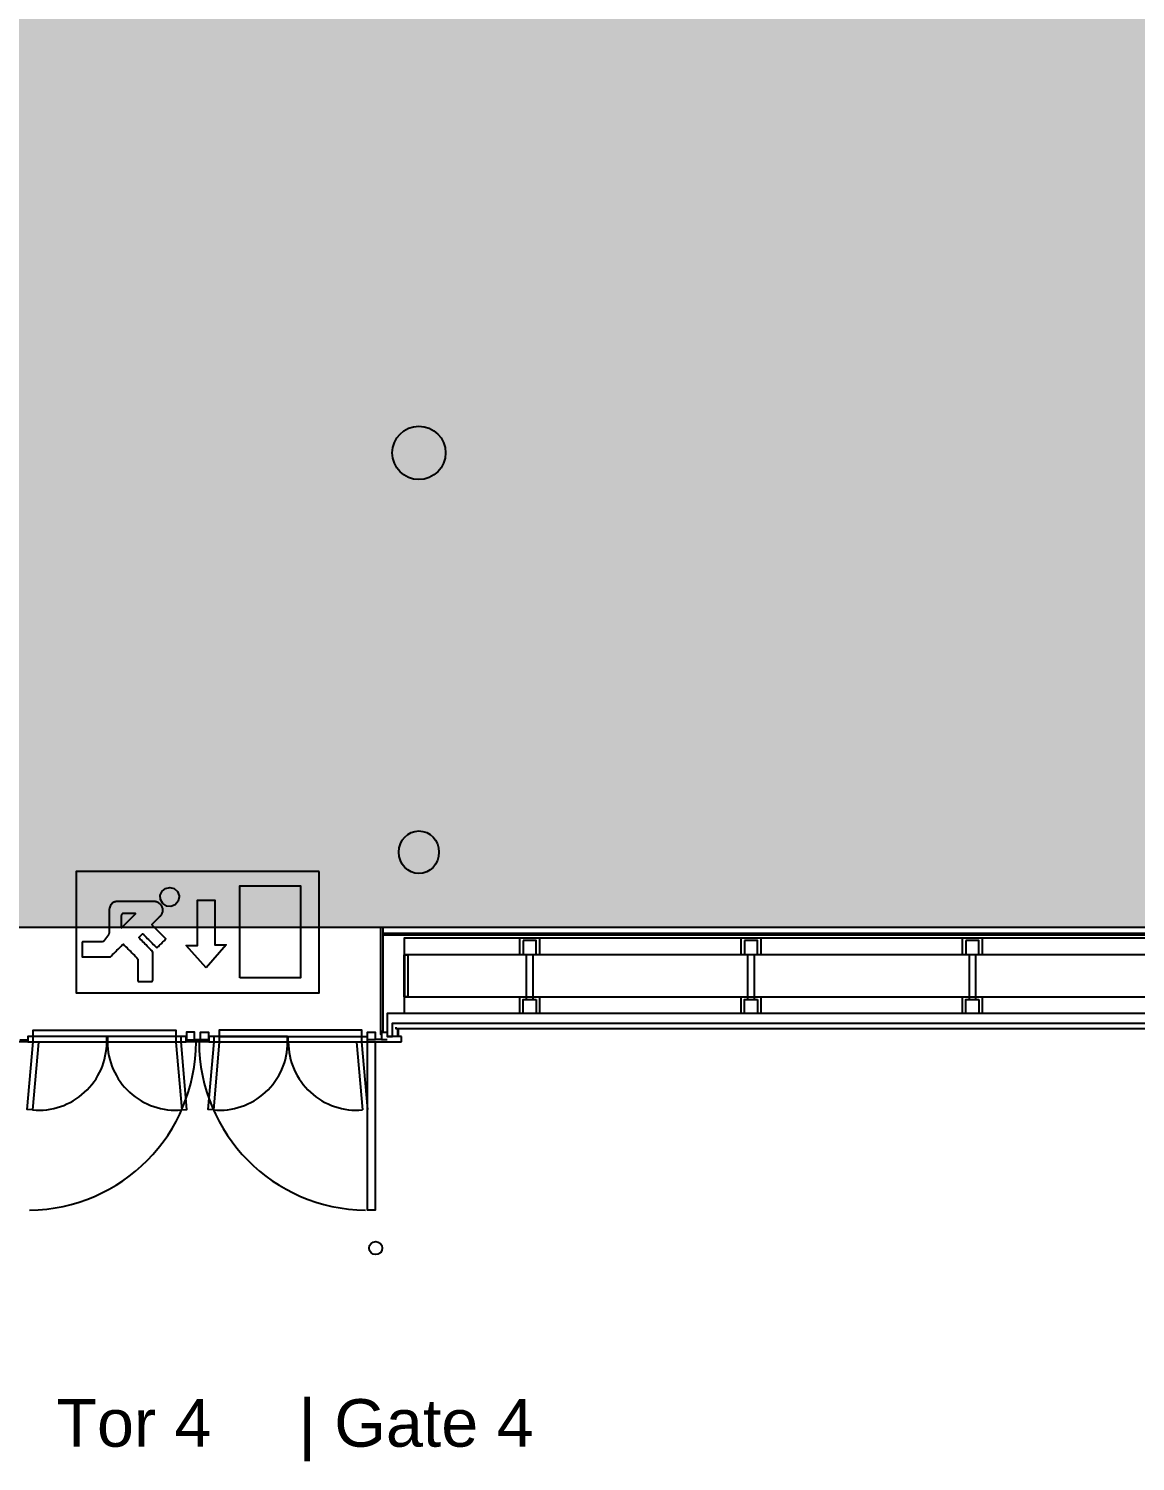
# Model space of a CAD drawing. Header units: metres. Extents: x 19 to 194, y 62 to 154.
# Drawn here: x 70.92 to 87.8, y 61.67 to 83.52 of the extents above; entities that cross this region are included whole.
import ezdxf

# ---------------------------------------------------------------- set-up
doc = ezdxf.new("R2010")
doc.units = ezdxf.units.M
doc.header["$MEASUREMENT"] = 0
doc.layers.add('ALL', color=7, linetype='Continuous')
doc.layers.add('ALL4', color=7, linetype='Continuous')
doc.styles.add('Arial', font='Arial.ttf')

msp = doc.modelspace()

# ---------------------------------------------------------------- hatches: boundary and pattern name
at = {"layer": 'ALL4', "lineweight": 0, "true_color": 0xe6e6e6, "transparency": 33554687}
h = msp.add_hatch(color=254, dxfattribs=at)
h.dxf.hatch_style = 1
h.paths.add_polyline_path([(181.2945, 128.8704), (187.0549, 128.8704), (187.0549, 139.3912), (29.3495, 139.4008), (29.3495, 127.8507), (32.7796, 127.8507), (32.7295, 82.9907), (29.3495, 82.9907), (29.3495, 69.8204), (187.0545, 69.8204), (187.0545, 83.1151), (181.2945, 83.1151)])

# ---------------------------------------------------------------- linework, layer by layer
at = {"layer": 'ALL', "color": 4, "lineweight": 25}
for points in [[(75.3524, 70.6671), (71.6494, 70.6671), (71.6494, 68.8156), (75.3524, 68.8156)], [(73.2205, 70.2792), (73.2053, 70.2144), (73.1586, 70.1598), (73.0944, 70.1346), (73.03, 70.1402), (72.9697, 70.1776), (72.9342, 70.2388), (72.9307, 70.3044), (72.9587, 70.3681), (73.0113, 70.4108), (73.0789, 70.4251), (73.1451, 70.407), (73.1955, 70.3609), (73.2195, 70.2959)], [(74.1444, 69.0489), (74.1444, 70.4476), (75.071, 70.4476), (75.071, 69.0489)], [(72.8802, 69.5021), (72.8802, 69.5021), (72.8918, 69.5137), (72.9034, 69.5253), (72.915, 69.5369), (72.9266, 69.5485), (72.9381, 69.5601), (72.9497, 69.5717), (72.9613, 69.5833), (72.9729, 69.5949), (72.9845, 69.6065), (72.9961, 69.6181), (73.0077, 69.6296), (73.0157, 69.642), (72.9974, 69.6603), (72.9791, 69.6786), (72.9608, 69.6969), (72.9426, 69.7152), (72.9243, 69.7335), (72.906, 69.7518), (72.8877, 69.77), (72.8694, 69.7883), (72.8511, 69.8066), (72.8328, 69.8249), (72.8145, 69.8432), (72.8035, 69.8599), (72.8152, 69.8716), (72.827, 69.8834), (72.8387, 69.8951), (72.8504, 69.9069), (72.8622, 69.9186), (72.8739, 69.9304), (72.8857, 69.9421), (72.8974, 69.9539), (72.9092, 69.9656), (72.9209, 69.9773), (72.9327, 69.9891), (72.9424, 69.9991), (72.9484, 70.0066), (72.9538, 70.0147), (72.9587, 70.0234), (72.9629, 70.0326), (72.9663, 70.0424), (72.969, 70.0524), (72.9707, 70.0628), (72.9716, 70.0733), (72.9715, 70.0838), (72.9705, 70.0942), (72.9686, 70.1044), (72.9659, 70.1143), (72.9625, 70.1238), (72.9583, 70.1327), (72.9535, 70.1412), (72.9482, 70.149), (72.9414, 70.158), (72.9338, 70.1667), (72.9254, 70.1747), (72.9162, 70.1821), (72.9065, 70.1887), (72.8961, 70.1944), (72.8854, 70.1992), (72.8743, 70.2031), (72.8631, 70.206), (72.8518, 70.2079), (72.8337, 70.2088), (72.7853, 70.2088), (72.7369, 70.2088), (72.6886, 70.2088), (72.6402, 70.2088), (72.5918, 70.2088), (72.5435, 70.2088), (72.4951, 70.2088), (72.4467, 70.2088), (72.3984, 70.2088), (72.35, 70.2088), (72.3016, 70.2088), (72.2654, 70.2088), (72.2568, 70.2082), (72.2481, 70.2069), (72.2395, 70.2049), (72.231, 70.2021), (72.2227, 70.1985), (72.2148, 70.1943), (72.2073, 70.1895), (72.2002, 70.184), (72.1938, 70.178), (72.1879, 70.1716), (72.1815, 70.1634), (72.1733, 70.1508), (72.1662, 70.1375), (72.1602, 70.1236), (72.1554, 70.1094), (72.1532, 70.087), (72.1532, 70.0547), (72.1532, 70.0224), (72.1532, 69.9901), (72.1532, 69.9579), (72.1532, 69.9256), (72.1532, 69.8933), (72.1532, 69.861), (72.1532, 69.8287), (72.1532, 69.7964), (72.1532, 69.7641), (72.1532, 69.7318), (72.149, 69.7119), (72.1413, 69.7017), (72.1337, 69.6915), (72.126, 69.6813), (72.1184, 69.6711), (72.1108, 69.6609), (72.1031, 69.6508), (72.0955, 69.6406), (72.0878, 69.6304), (72.0802, 69.6202), (72.0726, 69.61), (72.0649, 69.5998), (72.0439, 69.5966), (72.0167, 69.5966), (71.9894, 69.5966), (71.9621, 69.5966), (71.9348, 69.5966), (71.9076, 69.5966), (71.8803, 69.5966), (71.853, 69.5966), (71.8258, 69.5966), (71.7985, 69.5966), (71.7712, 69.5966), (71.7439, 69.5966), (71.7385, 69.5811), (71.7385, 69.5618), (71.7385, 69.5425), (71.7385, 69.5232), (71.7385, 69.5039), (71.7385, 69.4845), (71.7385, 69.4652), (71.7385, 69.4459), (71.7385, 69.4266), (71.7385, 69.4073), (71.7385, 69.388), (71.7385, 69.3687), (71.7721, 69.3671), (71.8086, 69.3671), (71.8452, 69.3671), (71.8817, 69.3671), (71.9182, 69.3671), (71.9547, 69.3671), (71.9913, 69.3671), (72.0278, 69.3671), (72.0643, 69.3671), (72.1009, 69.3671), (72.1374, 69.3671), (72.1731, 69.3678), (72.1895, 69.3841), (72.2058, 69.4005), (72.2222, 69.4168), (72.2385, 69.4332), (72.2549, 69.4495), (72.2712, 69.4659), (72.2876, 69.4822), (72.3039, 69.4986), (72.3203, 69.515), (72.3366, 69.5313), (72.353, 69.5477), (72.3697, 69.5584), (72.3883, 69.5398), (72.4069, 69.5212), (72.4255, 69.5026), (72.4441, 69.484), (72.4627, 69.4654), (72.4813, 69.4468), (72.4999, 69.4282), (72.5185, 69.4096), (72.5371, 69.391), (72.5557, 69.3724), (72.5743, 69.3538), (72.5877, 69.3322), (72.5877, 69.3028), (72.5877, 69.2735), (72.5877, 69.2442), (72.5877, 69.2148), (72.5877, 69.1855), (72.5877, 69.1562), (72.5877, 69.1268), (72.5877, 69.0975), (72.5877, 69.0682), (72.5877, 69.0388), (72.5877, 69.0095), (72.5955, 68.9919), (72.6148, 68.9919), (72.6341, 68.9919), (72.6534, 68.9919), (72.6727, 68.9919), (72.692, 68.9919), (72.7113, 68.9919), (72.7306, 68.9919), (72.75, 68.9919), (72.7693, 68.9919), (72.7886, 68.9919), (72.8079, 68.9919), (72.8172, 69.0117), (72.8172, 69.0499), (72.8172, 69.0881), (72.8172, 69.1263), (72.8172, 69.1645), (72.8172, 69.2027), (72.8172, 69.2409), (72.8172, 69.2791), (72.8172, 69.3173), (72.8172, 69.3555), (72.8172, 69.3936), (72.8172, 69.4318), (72.8056, 69.4571), (72.7876, 69.4751), (72.7696, 69.4931), (72.7516, 69.5112), (72.7336, 69.5292), (72.7156, 69.5472), (72.6975, 69.5652), (72.6795, 69.5832), (72.6615, 69.6012), (72.6435, 69.6192), (72.6255, 69.6373), (72.6075, 69.6553), (72.607, 69.6634), (72.612, 69.6684), (72.617, 69.6735), (72.6221, 69.6785), (72.6271, 69.6835), (72.6321, 69.6886), (72.6372, 69.6936), (72.6422, 69.6986), (72.6472, 69.7037), (72.6523, 69.7087), (72.6573, 69.7137), (72.6623, 69.7188), (72.679, 69.7033), (72.6973, 69.685), (72.7156, 69.6667), (72.7339, 69.6484), (72.7522, 69.6301), (72.7705, 69.6119), (72.7888, 69.5936), (72.807, 69.5753), (72.8253, 69.557), (72.8436, 69.5387), (72.8619, 69.5204)], [(73.6332, 69.1993), (73.3277, 69.5388), (73.5005, 69.539), (73.4997, 70.2302), (73.7638, 70.2311), (73.7653, 69.5501), (73.9381, 69.5503)], [(72.3337, 69.8019), (72.3337, 69.8019), (72.3519, 69.8201), (72.37, 69.8382), (72.3882, 69.8564), (72.4063, 69.8745), (72.4245, 69.8927), (72.4426, 69.9109), (72.4608, 69.929), (72.479, 69.9472), (72.4971, 69.9653), (72.5153, 69.9835), (72.5334, 70.0016), (72.5516, 70.0198), (72.5518, 70.0283), (72.5363, 70.0283), (72.5208, 70.0283), (72.5053, 70.0283), (72.4898, 70.0283), (72.4743, 70.0283), (72.4588, 70.0283), (72.4433, 70.0283), (72.4278, 70.0283), (72.4123, 70.0283), (72.3967, 70.0283), (72.3812, 70.0283), (72.3666, 70.0283), (72.3648, 70.0282), (72.363, 70.028), (72.3611, 70.0276), (72.3593, 70.0271), (72.3576, 70.0264), (72.3559, 70.0256), (72.3543, 70.0247), (72.3527, 70.0236), (72.3513, 70.0224), (72.35, 70.0211), (72.3488, 70.0198), (72.3459, 70.0159), (72.3418, 70.0093), (72.3381, 70.0024), (72.3351, 69.9952), (72.3337, 69.9842), (72.3337, 69.969), (72.3337, 69.9538), (72.3337, 69.9386), (72.3337, 69.9234), (72.3337, 69.9082), (72.3337, 69.8931), (72.3337, 69.8779), (72.3337, 69.8627), (72.3337, 69.8475), (72.3337, 69.8323), (72.3337, 69.8171)]]:
    msp.add_lwpolyline(points, close=True, dxfattribs=at)
at = {"layer": 'ALL', "color": 18, "lineweight": 25, "true_color": 0x000000}
for points in [[(76.3249, 69.8201), (76.3249, 68.2301), (76.2949, 68.2301), (76.2949, 69.8201)], [(76.6499, 69.4002), (104.0999, 69.4001), (104.0999, 69.6501), (76.6499, 69.6502)], [(78.4624, 69.6152), (78.4624, 69.4002), (78.6624, 69.4002), (78.6624, 69.6152)], [(81.8374, 69.6152), (81.8374, 69.4002), (82.0374, 69.4002), (82.0374, 69.6152)], [(85.2124, 69.6152), (85.2124, 69.4002), (85.4124, 69.4002), (85.4124, 69.6152)], [(76.6549, 69.3952), (76.6549, 68.7552), (76.6499, 68.7552), (76.6499, 69.3952)], [(76.7049, 69.3952), (76.7049, 68.7552), (76.6549, 68.7552), (76.6549, 69.3952)], [(78.6624, 68.7152), (78.6624, 68.5002), (78.4624, 68.5002), (78.4624, 68.7152)], [(82.0374, 68.7152), (82.0374, 68.5002), (81.8374, 68.5002), (81.8374, 68.7152)], [(85.4124, 68.7152), (85.4124, 68.5002), (85.2124, 68.5002), (85.2124, 68.7152)], [(104.3599, 68.1501), (104.3599, 68.5001), (76.3899, 68.5002), (76.3899, 68.1501), (76.4699, 68.1501), (76.4699, 68.3551), (104.2799, 68.3551), (104.2799, 68.1501)], [(73.4524, 68.1002), (73.4524, 68.2202), (73.3324, 68.2202), (73.3324, 68.1002)], [(73.5474, 68.1002), (73.5474, 68.2202), (73.6674, 68.2202), (73.6674, 68.1002)], [(76.3019, 68.2302), (76.3019, 68.1802), (76.2949, 68.1802), (76.2949, 68.2302)], [(76.5549, 68.1552), (76.5549, 68.2652), (76.5599, 68.2652), (76.5599, 68.1552)]]:
    msp.add_lwpolyline(points, close=True, dxfattribs=at)
for points in [[(104.4249, 69.72), (76.3249, 69.7201)], [(76.3249, 69.7001), (104.4249, 69.7001)], [(78.4124, 69.4002), (78.4124, 69.6502)], [(78.7124, 69.6502), (78.7124, 69.4002)], [(81.7874, 69.4002), (81.7874, 69.6502)], [(82.0874, 69.6502), (82.0874, 69.4002)], [(85.1624, 69.4001), (85.1624, 69.6501)], [(85.4624, 69.6501), (85.4624, 69.4001)], [(78.5124, 69.4002), (78.5124, 68.7152)], [(78.6124, 69.4002), (78.6124, 68.7152)], [(81.8874, 69.4002), (81.8874, 68.7152)], [(81.9874, 69.4002), (81.9874, 68.7152)], [(85.2624, 69.4002), (85.2624, 68.7152)], [(85.3624, 69.4002), (85.3624, 68.7152)], [(104.0999, 68.5001), (104.0999, 68.7501), (76.6499, 68.7502), (76.6499, 68.5002)], [(78.4124, 68.5002), (78.4124, 68.7502)], [(78.7124, 68.7502), (78.7124, 68.5002)], [(81.7874, 68.5002), (81.7874, 68.7502)], [(82.0874, 68.7502), (82.0874, 68.5002)], [(85.1624, 68.5001), (85.1624, 68.7501)], [(85.4624, 68.7501), (85.4624, 68.5001)], [(71.0742, 68.0632), (70.9841, 67.0325), (70.9043, 67.0394), (70.9945, 68.0702), (70.9945, 68.2502), (73.1678, 68.2502), (73.1678, 68.0702)], [(76.0955, 67.0394), (76.0053, 68.0702), (76.0053, 68.2502), (73.832, 68.2502), (73.832, 68.0702)], [(76.0899, 68.1002), (76.0899, 68.2202), (76.2099, 68.2202), (76.2099, 68.1002), (76.0849, 68.1002)], [(76.3899, 68.1002), (76.3099, 68.1002), (76.3099, 68.2202), (76.3899, 68.2202)], [(104.2199, 68.2951), (104.2199, 68.2701), (76.5299, 68.2702), (76.5299, 68.2952)], [(70.7899, 68.1002), (70.9149, 68.1002), (70.9149, 68.0702), (72.1162, 68.0702), (72.1161, 68.1502), (72.1261, 68.1502), (72.1262, 68.0702), (72.1162, 68.0702), (72.1161, 68.1502), (70.9149, 68.1502), (70.9149, 68.0702), (70.3899, 68.0702), (70.3899, 68.1502), (70.6099, 68.1502)], [(73.3271, 68.1502), (70.9945, 68.1502)], [(73.6727, 68.0702), (74.8737, 68.0702), (74.8737, 68.1502), (73.6727, 68.1502), (73.6727, 68.0702), (73.3272, 68.0702), (73.3272, 68.1502), (72.1262, 68.1502), (72.1262, 68.0702), (73.3272, 68.0702)], [(73.1681, 68.0632), (73.2589, 67.0325), (73.338, 67.0395), (73.2478, 68.0702), (73.2478, 68.1502)], [(73.4524, 68.1072), (73.5474, 68.1072)], [(73.8318, 68.0632), (73.741, 67.0325), (73.6619, 67.0395), (73.7521, 68.0702), (73.7521, 68.1502)], [(73.832, 68.1502), (76.0849, 68.1502)], [(74.8737, 68.0702), (76.0849, 68.0702)], [(74.8837, 68.0702), (74.8837, 68.1502)], [(74.8837, 68.1502), (76.0849, 68.1502)], [(75.9256, 68.0632), (76.0158, 67.0325)], [(76.0849, 68.1502), (76.0849, 68.0702)], [(76.0849, 68.0702), (76.6099, 68.0702)], [(76.2099, 68.0702), (76.2099, 65.5034), (76.0899, 65.5034), (76.0899, 68.0702)], [(76.3099, 68.1072), (76.2099, 68.1072)], [(76.6099, 68.1502), (76.3899, 68.1502)], [(76.6099, 68.0702), (76.6099, 68.1502)]]:
    msp.add_lwpolyline(points, dxfattribs=at)
for centre, radius in [((76.8749, 77.0502), 0.4065), ((76.2163, 64.9263), 0.1)]:
    msp.add_circle(centre, radius, dxfattribs=at)
for centre, radius, start, end in [((70.9099, 68.0702), 2.5668, -89.33022, 0.00011), ((71.0748, 68.0699), 1.0414, -94.999, 0.01596), ((73.1678, 68.0702), 1.0417, -179.9992, -85.01733), ((76.0899, 68.0702), 2.5668, -179.99989, -90.66956), ((73.832, 68.0702), 1.0417, -94.98245, -0.00059), ((75.9251, 68.0699), 1.0414, 179.98426, -85.00078)]:
    msp.add_arc(centre, radius, start, end, dxfattribs=at)
msp.add_ellipse((76.875, 70.9612), major_axis=(0, 0.3255), ratio=0.9369521, dxfattribs=at)
at = {"layer": 'ALL4', "color": 254, "lineweight": 0, "true_color": 0xe6e6e6, "transparency": 33554687}
msp.add_lwpolyline([(181.2945, 128.8704), (187.0549, 128.8704), (187.0549, 139.3912), (29.3495, 139.4008), (29.3495, 127.8507), (32.7796, 127.8507), (32.7295, 82.9907), (29.3495, 82.9907), (29.3495, 69.8204), (187.0545, 69.8204), (187.0545, 83.1151), (181.2945, 83.1151)], close=True, dxfattribs=at)
at = {"layer": 'ALL4', "color": 254, "lineweight": 25, "true_color": 0xe6e6e6}
msp.add_lwpolyline([(181.2945, 128.8704), (187.0549, 128.8704), (187.0549, 139.3912), (29.3495, 139.4008), (29.3495, 127.8507), (32.7796, 127.8507), (32.7295, 82.9907), (29.3495, 82.9907), (29.3495, 69.8204), (187.0545, 69.8204), (187.0545, 83.1151), (181.2945, 83.1151)], close=True, dxfattribs=at)
at = {"layer": 'ALL4', "color": 4, "lineweight": 25}
for points in [[(75.3524, 70.6671), (71.6494, 70.6671), (71.6494, 68.8156), (75.3524, 68.8156)], [(73.2205, 70.2792), (73.2053, 70.2144), (73.1586, 70.1598), (73.0944, 70.1346), (73.03, 70.1402), (72.9697, 70.1776), (72.9342, 70.2388), (72.9307, 70.3044), (72.9587, 70.3681), (73.0113, 70.4108), (73.0789, 70.4251), (73.1451, 70.407), (73.1955, 70.3609), (73.2195, 70.2959)], [(74.1444, 69.0489), (74.1444, 70.4476), (75.071, 70.4476), (75.071, 69.0489)], [(72.8802, 69.5021), (72.8802, 69.5021), (72.8918, 69.5137), (72.9034, 69.5253), (72.915, 69.5369), (72.9266, 69.5485), (72.9381, 69.5601), (72.9497, 69.5717), (72.9613, 69.5833), (72.9729, 69.5949), (72.9845, 69.6065), (72.9961, 69.6181), (73.0077, 69.6296), (73.0157, 69.642), (72.9974, 69.6603), (72.9791, 69.6786), (72.9608, 69.6969), (72.9426, 69.7152), (72.9243, 69.7335), (72.906, 69.7518), (72.8877, 69.77), (72.8694, 69.7883), (72.8511, 69.8066), (72.8328, 69.8249), (72.8145, 69.8432), (72.8035, 69.8599), (72.8152, 69.8716), (72.827, 69.8834), (72.8387, 69.8951), (72.8504, 69.9069), (72.8622, 69.9186), (72.8739, 69.9304), (72.8857, 69.9421), (72.8974, 69.9539), (72.9092, 69.9656), (72.9209, 69.9773), (72.9327, 69.9891), (72.9424, 69.9991), (72.9484, 70.0066), (72.9538, 70.0147), (72.9587, 70.0234), (72.9629, 70.0326), (72.9663, 70.0424), (72.969, 70.0524), (72.9707, 70.0628), (72.9716, 70.0733), (72.9715, 70.0838), (72.9705, 70.0942), (72.9686, 70.1044), (72.9659, 70.1143), (72.9625, 70.1238), (72.9583, 70.1327), (72.9535, 70.1412), (72.9482, 70.149), (72.9414, 70.158), (72.9338, 70.1667), (72.9254, 70.1747), (72.9162, 70.1821), (72.9065, 70.1887), (72.8961, 70.1944), (72.8854, 70.1992), (72.8743, 70.2031), (72.8631, 70.206), (72.8518, 70.2079), (72.8337, 70.2088), (72.7853, 70.2088), (72.7369, 70.2088), (72.6886, 70.2088), (72.6402, 70.2088), (72.5918, 70.2088), (72.5435, 70.2088), (72.4951, 70.2088), (72.4467, 70.2088), (72.3984, 70.2088), (72.35, 70.2088), (72.3016, 70.2088), (72.2654, 70.2088), (72.2568, 70.2082), (72.2481, 70.2069), (72.2395, 70.2049), (72.231, 70.2021), (72.2227, 70.1985), (72.2148, 70.1943), (72.2073, 70.1895), (72.2002, 70.184), (72.1938, 70.178), (72.1879, 70.1716), (72.1815, 70.1634), (72.1733, 70.1508), (72.1662, 70.1375), (72.1602, 70.1236), (72.1554, 70.1094), (72.1532, 70.087), (72.1532, 70.0547), (72.1532, 70.0224), (72.1532, 69.9901), (72.1532, 69.9579), (72.1532, 69.9256), (72.1532, 69.8933), (72.1532, 69.861), (72.1532, 69.8287), (72.1532, 69.7964), (72.1532, 69.7641), (72.1532, 69.7318), (72.149, 69.7119), (72.1413, 69.7017), (72.1337, 69.6915), (72.126, 69.6813), (72.1184, 69.6711), (72.1108, 69.6609), (72.1031, 69.6508), (72.0955, 69.6406), (72.0878, 69.6304), (72.0802, 69.6202), (72.0726, 69.61), (72.0649, 69.5998), (72.0439, 69.5966), (72.0167, 69.5966), (71.9894, 69.5966), (71.9621, 69.5966), (71.9348, 69.5966), (71.9076, 69.5966), (71.8803, 69.5966), (71.853, 69.5966), (71.8258, 69.5966), (71.7985, 69.5966), (71.7712, 69.5966), (71.7439, 69.5966), (71.7385, 69.5811), (71.7385, 69.5618), (71.7385, 69.5425), (71.7385, 69.5232), (71.7385, 69.5039), (71.7385, 69.4845), (71.7385, 69.4652), (71.7385, 69.4459), (71.7385, 69.4266), (71.7385, 69.4073), (71.7385, 69.388), (71.7385, 69.3687), (71.7721, 69.3671), (71.8086, 69.3671), (71.8452, 69.3671), (71.8817, 69.3671), (71.9182, 69.3671), (71.9547, 69.3671), (71.9913, 69.3671), (72.0278, 69.3671), (72.0643, 69.3671), (72.1009, 69.3671), (72.1374, 69.3671), (72.1731, 69.3678), (72.1895, 69.3841), (72.2058, 69.4005), (72.2222, 69.4168), (72.2385, 69.4332), (72.2549, 69.4495), (72.2712, 69.4659), (72.2876, 69.4822), (72.3039, 69.4986), (72.3203, 69.515), (72.3366, 69.5313), (72.353, 69.5477), (72.3697, 69.5584), (72.3883, 69.5398), (72.4069, 69.5212), (72.4255, 69.5026), (72.4441, 69.484), (72.4627, 69.4654), (72.4813, 69.4468), (72.4999, 69.4282), (72.5185, 69.4096), (72.5371, 69.391), (72.5557, 69.3724), (72.5743, 69.3538), (72.5877, 69.3322), (72.5877, 69.3028), (72.5877, 69.2735), (72.5877, 69.2442), (72.5877, 69.2148), (72.5877, 69.1855), (72.5877, 69.1562), (72.5877, 69.1268), (72.5877, 69.0975), (72.5877, 69.0682), (72.5877, 69.0388), (72.5877, 69.0095), (72.5955, 68.9919), (72.6148, 68.9919), (72.6341, 68.9919), (72.6534, 68.9919), (72.6727, 68.9919), (72.692, 68.9919), (72.7113, 68.9919), (72.7306, 68.9919), (72.75, 68.9919), (72.7693, 68.9919), (72.7886, 68.9919), (72.8079, 68.9919), (72.8172, 69.0117), (72.8172, 69.0499), (72.8172, 69.0881), (72.8172, 69.1263), (72.8172, 69.1645), (72.8172, 69.2027), (72.8172, 69.2409), (72.8172, 69.2791), (72.8172, 69.3173), (72.8172, 69.3555), (72.8172, 69.3936), (72.8172, 69.4318), (72.8056, 69.4571), (72.7876, 69.4751), (72.7696, 69.4931), (72.7516, 69.5112), (72.7336, 69.5292), (72.7156, 69.5472), (72.6975, 69.5652), (72.6795, 69.5832), (72.6615, 69.6012), (72.6435, 69.6192), (72.6255, 69.6373), (72.6075, 69.6553), (72.607, 69.6634), (72.612, 69.6684), (72.617, 69.6735), (72.6221, 69.6785), (72.6271, 69.6835), (72.6321, 69.6886), (72.6372, 69.6936), (72.6422, 69.6986), (72.6472, 69.7037), (72.6523, 69.7087), (72.6573, 69.7137), (72.6623, 69.7188), (72.679, 69.7033), (72.6973, 69.685), (72.7156, 69.6667), (72.7339, 69.6484), (72.7522, 69.6301), (72.7705, 69.6119), (72.7888, 69.5936), (72.807, 69.5753), (72.8253, 69.557), (72.8436, 69.5387), (72.8619, 69.5204)], [(73.6332, 69.1993), (73.3277, 69.5388), (73.5005, 69.539), (73.4997, 70.2302), (73.7638, 70.2311), (73.7653, 69.5501), (73.9381, 69.5503)], [(72.3337, 69.8019), (72.3337, 69.8019), (72.3519, 69.8201), (72.37, 69.8382), (72.3882, 69.8564), (72.4063, 69.8745), (72.4245, 69.8927), (72.4426, 69.9109), (72.4608, 69.929), (72.479, 69.9472), (72.4971, 69.9653), (72.5153, 69.9835), (72.5334, 70.0016), (72.5516, 70.0198), (72.5518, 70.0283), (72.5363, 70.0283), (72.5208, 70.0283), (72.5053, 70.0283), (72.4898, 70.0283), (72.4743, 70.0283), (72.4588, 70.0283), (72.4433, 70.0283), (72.4278, 70.0283), (72.4123, 70.0283), (72.3967, 70.0283), (72.3812, 70.0283), (72.3666, 70.0283), (72.3648, 70.0282), (72.363, 70.028), (72.3611, 70.0276), (72.3593, 70.0271), (72.3576, 70.0264), (72.3559, 70.0256), (72.3543, 70.0247), (72.3527, 70.0236), (72.3513, 70.0224), (72.35, 70.0211), (72.3488, 70.0198), (72.3459, 70.0159), (72.3418, 70.0093), (72.3381, 70.0024), (72.3351, 69.9952), (72.3337, 69.9842), (72.3337, 69.969), (72.3337, 69.9538), (72.3337, 69.9386), (72.3337, 69.9234), (72.3337, 69.9082), (72.3337, 69.8931), (72.3337, 69.8779), (72.3337, 69.8627), (72.3337, 69.8475), (72.3337, 69.8323), (72.3337, 69.8171)]]:
    msp.add_lwpolyline(points, close=True, dxfattribs=at)
at = {"layer": 'ALL4', "color": 18, "lineweight": 25, "true_color": 0x000000}
for points in [[(76.3249, 69.8201), (76.3249, 68.2301), (76.2949, 68.2301), (76.2949, 69.8201)], [(76.6499, 69.4002), (104.0999, 69.4001), (104.0999, 69.6501), (76.6499, 69.6502)], [(78.4624, 69.6152), (78.4624, 69.4002), (78.6624, 69.4002), (78.6624, 69.6152)], [(81.8374, 69.6152), (81.8374, 69.4002), (82.0374, 69.4002), (82.0374, 69.6152)], [(85.2124, 69.6152), (85.2124, 69.4002), (85.4124, 69.4002), (85.4124, 69.6152)], [(76.6549, 69.3952), (76.6549, 68.7552), (76.6499, 68.7552), (76.6499, 69.3952)], [(76.7049, 69.3952), (76.7049, 68.7552), (76.6549, 68.7552), (76.6549, 69.3952)], [(78.6624, 68.7152), (78.6624, 68.5002), (78.4624, 68.5002), (78.4624, 68.7152)], [(82.0374, 68.7152), (82.0374, 68.5002), (81.8374, 68.5002), (81.8374, 68.7152)], [(85.4124, 68.7152), (85.4124, 68.5002), (85.2124, 68.5002), (85.2124, 68.7152)], [(104.3599, 68.1501), (104.3599, 68.5001), (76.3899, 68.5002), (76.3899, 68.1501), (76.4699, 68.1501), (76.4699, 68.3551), (104.2799, 68.3551), (104.2799, 68.1501)], [(73.4524, 68.1002), (73.4524, 68.2202), (73.3324, 68.2202), (73.3324, 68.1002)], [(73.5474, 68.1002), (73.5474, 68.2202), (73.6674, 68.2202), (73.6674, 68.1002)], [(76.3019, 68.2302), (76.3019, 68.1802), (76.2949, 68.1802), (76.2949, 68.2302)], [(76.5549, 68.1552), (76.5549, 68.2652), (76.5599, 68.2652), (76.5599, 68.1552)]]:
    msp.add_lwpolyline(points, close=True, dxfattribs=at)
for points in [[(104.4249, 69.72), (76.3249, 69.7201)], [(76.3249, 69.7001), (104.4249, 69.7001)], [(78.4124, 69.4002), (78.4124, 69.6502)], [(78.7124, 69.6502), (78.7124, 69.4002)], [(81.7874, 69.4002), (81.7874, 69.6502)], [(82.0874, 69.6502), (82.0874, 69.4002)], [(85.1624, 69.4001), (85.1624, 69.6501)], [(85.4624, 69.6501), (85.4624, 69.4001)], [(78.5124, 69.4002), (78.5124, 68.7152)], [(78.6124, 69.4002), (78.6124, 68.7152)], [(81.8874, 69.4002), (81.8874, 68.7152)], [(81.9874, 69.4002), (81.9874, 68.7152)], [(85.2624, 69.4002), (85.2624, 68.7152)], [(85.3624, 69.4002), (85.3624, 68.7152)], [(104.0999, 68.5001), (104.0999, 68.7501), (76.6499, 68.7502), (76.6499, 68.5002)], [(78.4124, 68.5002), (78.4124, 68.7502)], [(78.7124, 68.7502), (78.7124, 68.5002)], [(81.7874, 68.5002), (81.7874, 68.7502)], [(82.0874, 68.7502), (82.0874, 68.5002)], [(85.1624, 68.5001), (85.1624, 68.7501)], [(85.4624, 68.7501), (85.4624, 68.5001)], [(71.0742, 68.0632), (70.9841, 67.0325), (70.9043, 67.0394), (70.9945, 68.0702), (70.9945, 68.2502), (73.1678, 68.2502), (73.1678, 68.0702)], [(76.0955, 67.0394), (76.0053, 68.0702), (76.0053, 68.2502), (73.832, 68.2502), (73.832, 68.0702)], [(76.0899, 68.1002), (76.0899, 68.2202), (76.2099, 68.2202), (76.2099, 68.1002), (76.0849, 68.1002)], [(76.3899, 68.1002), (76.3099, 68.1002), (76.3099, 68.2202), (76.3899, 68.2202)], [(104.2199, 68.2951), (104.2199, 68.2701), (76.5299, 68.2702), (76.5299, 68.2952)], [(70.7899, 68.1002), (70.9149, 68.1002), (70.9149, 68.0702), (72.1162, 68.0702), (72.1161, 68.1502), (72.1261, 68.1502), (72.1262, 68.0702), (72.1162, 68.0702), (72.1161, 68.1502), (70.9149, 68.1502), (70.9149, 68.0702), (70.3899, 68.0702), (70.3899, 68.1502), (70.6099, 68.1502)], [(73.3271, 68.1502), (70.9945, 68.1502)], [(73.6727, 68.0702), (74.8737, 68.0702), (74.8737, 68.1502), (73.6727, 68.1502), (73.6727, 68.0702), (73.3272, 68.0702), (73.3272, 68.1502), (72.1262, 68.1502), (72.1262, 68.0702), (73.3272, 68.0702)], [(73.1681, 68.0632), (73.2589, 67.0325), (73.338, 67.0395), (73.2478, 68.0702), (73.2478, 68.1502)], [(73.4524, 68.1072), (73.5474, 68.1072)], [(73.8318, 68.0632), (73.741, 67.0325), (73.6619, 67.0395), (73.7521, 68.0702), (73.7521, 68.1502)], [(73.832, 68.1502), (76.0849, 68.1502)], [(74.8737, 68.0702), (76.0849, 68.0702)], [(74.8837, 68.0702), (74.8837, 68.1502)], [(74.8837, 68.1502), (76.0849, 68.1502)], [(75.9256, 68.0632), (76.0158, 67.0325)], [(76.0849, 68.1502), (76.0849, 68.0702)], [(76.0849, 68.0702), (76.6099, 68.0702)], [(76.2099, 68.0702), (76.2099, 65.5034), (76.0899, 65.5034), (76.0899, 68.0702)], [(76.3099, 68.1072), (76.2099, 68.1072)], [(76.6099, 68.1502), (76.3899, 68.1502)], [(76.6099, 68.0702), (76.6099, 68.1502)]]:
    msp.add_lwpolyline(points, dxfattribs=at)
for centre, radius in [((76.8749, 77.0502), 0.4065), ((76.2163, 64.9263), 0.1)]:
    msp.add_circle(centre, radius, dxfattribs=at)
for centre, radius, start, end in [((70.9099, 68.0702), 2.5668, -89.33022, 0.00011), ((71.0748, 68.0699), 1.0414, -94.999, 0.01596), ((73.1678, 68.0702), 1.0417, -179.9992, -85.01733), ((76.0899, 68.0702), 2.5668, -179.99989, -90.66956), ((73.832, 68.0702), 1.0417, -94.98245, -0.00059), ((75.9251, 68.0699), 1.0414, 179.98426, -85.00078)]:
    msp.add_arc(centre, radius, start, end, dxfattribs=at)
msp.add_ellipse((76.875, 70.9612), major_axis=(0, 0.3255), ratio=0.9369521, dxfattribs=at)

# ---------------------------------------------------------------- texts
at = {"layer": 'ALL', "color": 18, "true_color": 0x000000, "style": 'Arial'}
for s, p in [('Tor 4', (71.3482, 61.8976)), ('| Gate 4', (75.0398, 61.8976))]:
    msp.add_text(s, height=0.725, dxfattribs=at).set_placement(p)
at = {"layer": 'ALL4', "color": 18, "true_color": 0x000000, "style": 'Arial'}
for s, p in [('Tor 4', (71.3482, 61.8976)), ('| Gate 4', (75.0398, 61.8976))]:
    msp.add_text(s, height=0.725, dxfattribs=at).set_placement(p)

doc.saveas('drawing.dxf')
